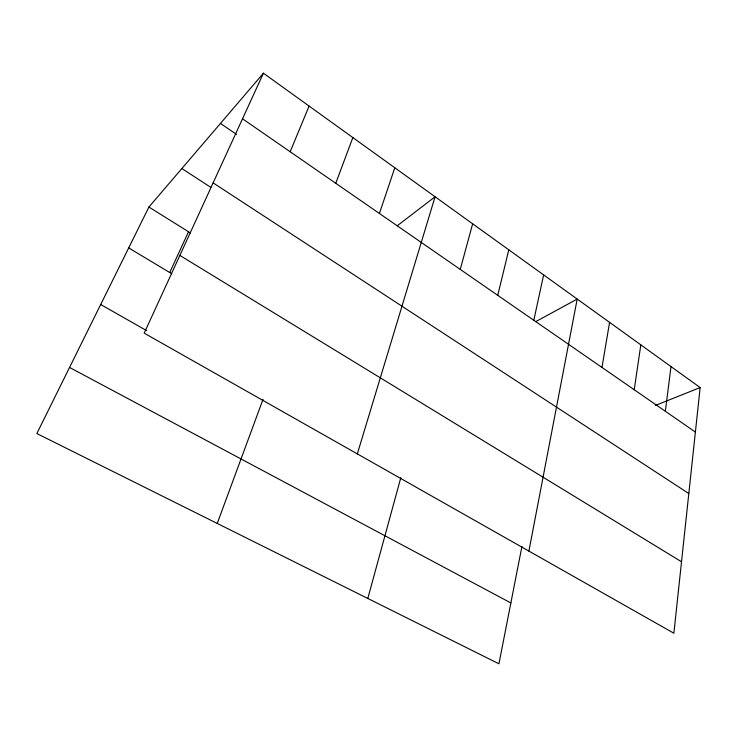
<?xml version="1.0" encoding="UTF-8"?>
<svg xmlns="http://www.w3.org/2000/svg" width="737" height="737" viewBox="0 0 737 737"><rect width="100%" height="100%" fill="white"/><g stroke="black" fill="none" stroke-linecap="round" stroke-linejoin="round"><path stroke-width="1.11" d="M700.15 387.561L673.876 633.221L144.203 333.152L263.431 73.203L700.15 387.561L655.34 405.47M665.354 411.274L670.992 366.575M634.235 389.753L640.822 344.861M601.982 367.441L609.582 322.364M528.899 551.083L577.2 299.065L535.799 321.608M521.953 546.366L498.931 663.797L36.85 433.549L148.92 207.042L263.431 73.203M533.809 320.282L543.639 274.901M497.742 295.334L508.806 249.834M460.257 269.41L472.647 223.799M367.809 598.462L400.836 477.604M357.325 453.891L435.079 196.761L397.271 225.762M379.417 213.49L394.802 167.769M217.24 523.436L263.045 399.297M335.759 183.292L352.848 137.57M290.166 151.758L309.098 106.073M169.74 272.543L188.515 231.74M69.554 367.45L510.861 602.949M100.693 304.519L146.727 330.673M128.699 247.908L171.675 273.703M179.856 255.426L681.522 561.76M148.92 207.042L190.432 232.929M181.864 168.543L210.773 187.345M213.131 182.877L688.819 493.55M220.455 123.438L236.531 134.41M242.519 118.795L695.396 432.048"/></g></svg>
